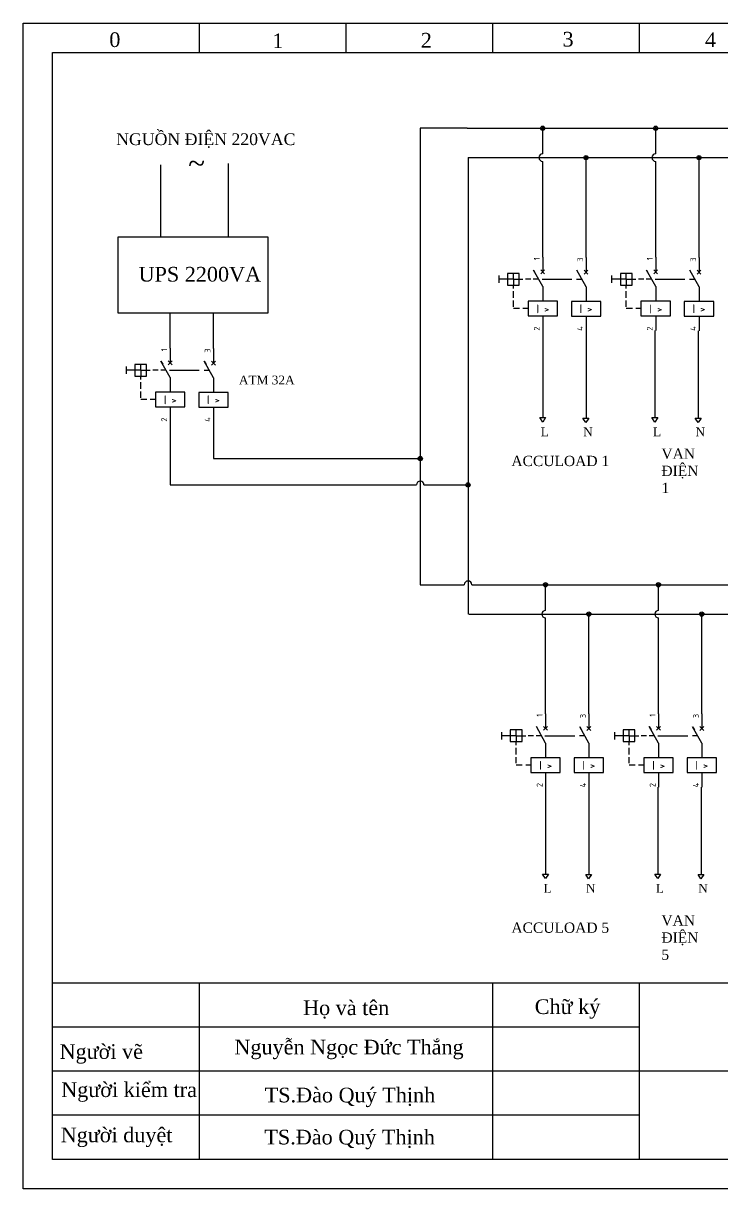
# Model space of a CAD drawing. Header units: inches. Extents: x 1440 to 4102, y 4 to 1474.
# Drawn here: x 2857 to 3095.4, y 1075.5 to 1472.5 of the extents above; entities that cross this region are included whole.
import ezdxf
from ezdxf.enums import TextEntityAlignment as Align

# ---------------------------------------------------------------- set-up
doc = ezdxf.new("R2010")
doc.units = ezdxf.units.IN
doc.header["$MEASUREMENT"] = 0
for name, color, linetype in [('LINK', 9, 'Continuous'), ('MISC', 7, 'Continuous'), ('SYMS', 7, 'Continuous'), ('TERMS', 123, 'Continuous'), ('WIRES', 7, 'Continuous'), ('YEL_14_THHN', 2, 'Continuous')]:
    doc.layers.add(name, color=color, linetype=linetype)
doc.layers.add('Net chu', color=240, linetype='Continuous', lineweight=25)
doc.layers.add('Net vien', color=5, linetype='Continuous', lineweight=25)
doc.styles.get("Standard").update_dxf_attribs({"font": 'times.ttf', "height": 5})
doc.styles.add('WD_IEC', font='ISOCP2.shx', dxfattribs={"width": 0.9, "height": 4})

# ---------------------------------------------------------------- blocks, each defined once
blk = doc.blocks.new('DATN')
at = {"layer": 'Net vien'}
for p, q in [((50, 377), (50, 387)), ((100, 377), (100, 387)), ((150, 377), (150, 387)), ((200, 377), (200, 387)), ((0, 0), (0, 377)), ((0, 377), (500, 377)), ((500, 60), (0, 60)), ((50, 0), (50, 60)), ((150, 0), (150, 60)), ((200, 0), (200, 60)), ((200, 45), (0, 45)), ((500, 30), (0, 30)), ((200, 15), (0, 15)), ((500, 0), (0, 0)), ((500, 0), (0, 0))]:
    blk.add_line(p, q, dxfattribs=at)
blk.add_lwpolyline([(-10, -10), (-10, 387), (510, 387), (510, -10), (-10, -10)], close=True, dxfattribs=at)
at = {"layer": 'Net chu', "char_height": 5, "attachment_point": 1}
for s, width, insert in [('0', 5.5431, (19.32, 383.92)), ('1', 5.5431, (74.86, 383.54)), ('2', 5.5431, (125.47, 383.73)), ('3', 5.5431, (173.79, 384.09)), ('4', 5.5431, (222.35, 383.89)), ('\\pxqc;Họ và tên', 58.6836, (70.7, 54.14)), ('\\pxqc;Chữ ký', 33.3231, (158.83, 54.51)), ('\\pxqc;Nguyễn Ngọc Đức Thắng', 92.8933, (54.57, 40.74)), ('\\pxql;Người vẽ', 41.5076, (2.36, 39.22)), ('\\pxql;Người kiểm tra', 45.5789, (2.92, 26.23)), ('\\pxql;Người duyệt', 41.5076, (2.75, 10.82))]:
    blk.add_mtext_dynamic_manual_height_columns(s, width=width, gutter_width=25, heights=[0], dxfattribs=dict(at, insert=insert))
blk = doc.blocks.new('VCB11Q29')
for p, q in [((0, 7.5), (0, 2.5)), ((-15, 1.25), (-15, -1.25)), ((-12, 0), (-15, 0)), ((-10, 2), (-12, 2)), ((-12, 2), (-12, -2)), ((-10, 0), (-12, 0)), ((-10, 0), (-10, 2)), ((-8, 2), (-10, 2)), ((-10, 0), (-10, -2)), ((-10, 0), (-8, 0)), ((-8, -2), (-8, 2)), ((-8, 0), (-6.74, 0)), ((-4.09, 0), (-5.87, 0)), ((-1.39, 0), (-3.2, 0)), ((0, -2.5), (-3.12, 3.12)), ((-3.12, 3.12), (-2.52, 2.03)), ((-0.66, 1.84), (0.66, 3.16)), ((-0.66, 3.16), (0.66, 1.84)), ((-12, -2), (-8, -2)), ((-10, -3.19), (-10, -2)), ((0, -2.5), (0, -7.5)), ((-10, -6.36), (-10, -4.08)), ((-10, -9.36), (-10, -7.26)), ((-7.91, -10), (-10, -10)), ((-5, -10), (-6.75, -10)), ((0, -12.5), (0, -17.5))]:
    blk.add_line(p, q)
blk.add_lwpolyline([(-5, -7.5), (-5, -12.5), (5, -12.5), (5, -7.5)], close=True)
at = {"style": 'WD_IEC'}
for tag, p in [('INST', (-18.39, 7.65)), ('TAG1', (-18.39, 1.65)), ('LOC', (-18.39, 4.65)), ('RATING1', (-18.54, -8.56)), ('DESC1', (-18.54, -11.56)), ('DESC3', (-18.54, -17.56)), ('DESC2', (-18.54, -14.56))]:
    blk.add_attdef(tag, text='', height=2.5, dxfattribs=at).set_placement(p, align=Align.RIGHT)
at = {"style": 'WD_IEC', "flags": 1}
for tag, p, height in [('MFG', (2.75, 6.5), 1.5), ('X2TERM01', (0, 7.5), 0.32), ('CAT', (2.75, 4), 1.5), ('X4LINK', (-15, 0), 0.32), ('X1LINK', (-0.18, 0), 0.32), ('CONTACT', (-5, -7.5), 1), ('COMMON', (-3.75, -8.75), 1), ('ASSYCODE', (0.69, -13.77), 1), ('FAMILY', (0.69, -15.27), 1), ('CATDESC', (0.69, -16.77), 1), ('X8TERM02', (0, -17.5), 0.32)]:
    blk.add_attdef(tag, p, '', height=height, dxfattribs=at)
at = {"style": 'WD_IEC'}
blk.add_attdef('TERM01', text='', height=2, rotation=90, dxfattribs=at).set_placement((-1, 7.5), align=Align.RIGHT)
at = {"lineweight": 15, "style": 'WD_IEC'}
blk.add_attdef('XREF', text='', height=2.5, dxfattribs=at).set_placement((-18.54, -5.56), align=Align.RIGHT)
at = {"style": 'WD_IEC'}
blk.add_attdef('TERM02', (-1, -17.5), '', height=2, rotation=90, dxfattribs=at)
blk.add_attdef('I', text='', height=3, dxfattribs=at).set_placement((0.09, -11.6), align=Align.CENTER)
blk = doc.blocks.new('VCB21Q29')
for p, q in [((0, 7.5), (0, 2.5)), ((-1.39, 0), (-3.2, 0)), ((0, -2.5), (-3.12, 3.12)), ((-3.12, 3.12), (-2.52, 2.03)), ((-0.66, 1.84), (0.66, 3.16)), ((-0.66, 3.16), (0.66, 1.84)), ((0, -2.5), (0, -7.5)), ((0, -12.5), (0, -17.5))]:
    blk.add_line(p, q)
blk.add_lwpolyline([(-5, -7.5), (-5, -12.5), (5, -12.5), (5, -7.5)], close=True)
at = {"style": 'WD_IEC'}
for tag, p in [('INST', (-6.46, 7.92)), ('TAG2', (-6.46, 1.92)), ('LOC', (-6.46, 4.92)), ('DESC1', (-6.69, -11.47)), ('DESC3', (-6.69, -17.47)), ('DESC2', (-6.69, -14.47))]:
    blk.add_attdef(tag, text='', height=2.5, dxfattribs=at).set_placement(p, align=Align.RIGHT)
blk.add_attdef('TERM01', text='', height=2, rotation=90, dxfattribs=at).set_placement((-1, 7.5), align=Align.RIGHT)
at = {"style": 'WD_IEC', "flags": 1}
for tag, p, height in [('X2TERM01', (0, 7.5), 0.32), ('X4LINK', (-5.06, 0), 0.32), ('X1LINK', (-0.11, 0), 0.32), ('CONTACT', (-5, -7.5), 1), ('FAMILY', (0.69, -15.27), 1), ('X8TERM02', (0, -17.5), 0.32)]:
    blk.add_attdef(tag, p, '', height=height, dxfattribs=at)
at = {"lineweight": 15, "style": 'WD_IEC'}
blk.add_attdef('XREF', text='', height=2.5, dxfattribs=at).set_placement((-6.69, -5.47), align=Align.RIGHT)
at = {"style": 'WD_IEC', "flags": 1}
blk.add_attdef('RATING1', text='', height=2.5, dxfattribs=at).set_placement((-6.69, -8.47), align=Align.RIGHT)
at = {"style": 'WD_IEC'}
blk.add_attdef('TERM02', (-1, -17.5), '', height=2, rotation=90, dxfattribs=at)
blk.add_attdef('I', text='', height=3, dxfattribs=at).set_placement((0.01, -11.48), align=Align.CENTER)
blk = doc.blocks.new('WDDOT')
for radius in [0.72, 0.449, 0.223]:
    blk.add_circle((0, 0), radius)

msp = doc.modelspace()

# ---------------------------------------------------------------- linework, layer by layer
msp.add_lwpolyline([(2889.3, 1399.74), (2940.3, 1399.74), (2940.3, 1373.74), (2889.3, 1373.74)], close=True)
at = {"layer": 'LINK'}
for points in [[(3033.86, 1385.31), (3043.99, 1385.31)], [(3033.86, 1385.31), (3043.99, 1385.31)], [(3072.36, 1385.31), (3082.49, 1385.31)], [(2906.86, 1354.31), (2916.99, 1354.31)], [(3034.8, 1229.81), (3044.94, 1229.81)], [(3034.8, 1229.81), (3044.94, 1229.81)], [(3073.3, 1229.81), (3083.44, 1229.81)]]:
    msp.add_lwpolyline(points, dxfattribs=at)
at = {"layer": 'YEL_14_THHN'}
for p, q in [((3008.3, 1436.74), (2992.3, 1436.74)), ((2992.3, 1436.74), (2992.3, 1281.24)), ((3008.3, 1436.74), (3304.3, 1436.74)), ((3034.03, 1428.01), (3034.03, 1436.74)), ((3072.53, 1428.01), (3072.53, 1436.74)), ((3008.58, 1426.74), (3304.3, 1426.74)), ((3008.58, 1426.74), (3008.58, 1271.24)), ((3034.03, 1392.81), (3034.03, 1425.47)), ((3048.8, 1392.74), (3048.8, 1426.74)), ((3072.53, 1392.81), (3072.53, 1425.47)), ((3087.3, 1392.74), (3087.3, 1426.74)), ((2903.8, 1424.24), (2903.8, 1399.74)), ((2926.8, 1424.74), (2926.8, 1399.74)), ((3034.03, 1382.81), (3034.03, 1377.81)), ((3034.03, 1382.81), (3034.03, 1377.81)), ((3072.53, 1382.81), (3072.53, 1377.81)), ((2907.03, 1361.81), (2907.03, 1373.74)), ((2921.8, 1361.74), (2921.8, 1373.74)), ((3034.03, 1367.81), (3034.03, 1338.17)), ((3034.03, 1367.81), (3034.03, 1338.17)), ((3048.8, 1367.74), (3048.8, 1338.17)), ((3072.3, 1367.81), (3072.3, 1338.17)), ((3072.3, 1367.81), (3072.3, 1338.17)), ((3087.07, 1367.74), (3087.07, 1338.17)), ((2907.03, 1351.81), (2907.03, 1346.81)), ((3033.02, 1338.17), (3035.02, 1338.17)), ((3034.02, 1336.67), (3033.02, 1338.17)), ((3033.02, 1338.17), (3035.02, 1338.17)), ((3034.02, 1336.67), (3033.02, 1338.17)), ((3033.02, 1338.17), (3035.02, 1338.17)), ((3034.02, 1336.67), (3033.02, 1338.17)), ((3033.02, 1338.17), (3035.02, 1338.17)), ((3034.02, 1336.67), (3033.02, 1338.17)), ((3035.02, 1338.17), (3034.02, 1336.67)), ((3035.02, 1338.17), (3034.02, 1336.67)), ((3035.02, 1338.17), (3034.02, 1336.67)), ((3035.02, 1338.17), (3034.02, 1336.67)), ((3047.75, 1338.02), (3049.75, 1338.02)), ((3048.75, 1336.52), (3047.75, 1338.02)), ((3047.75, 1338.02), (3049.75, 1338.02)), ((3048.75, 1336.52), (3047.75, 1338.02)), ((3047.75, 1338.02), (3049.75, 1338.02)), ((3048.75, 1336.52), (3047.75, 1338.02)), ((3047.75, 1338.02), (3049.75, 1338.02)), ((3048.75, 1336.52), (3047.75, 1338.02)), ((3049.75, 1338.02), (3048.75, 1336.52)), ((3049.75, 1338.02), (3048.75, 1336.52)), ((3049.75, 1338.02), (3048.75, 1336.52)), ((3049.75, 1338.02), (3048.75, 1336.52)), ((3071.28, 1338.17), (3073.28, 1338.17)), ((3072.28, 1336.67), (3071.28, 1338.17)), ((3071.28, 1338.17), (3073.28, 1338.17)), ((3072.28, 1336.67), (3071.28, 1338.17)), ((3071.28, 1338.17), (3073.28, 1338.17)), ((3072.28, 1336.67), (3071.28, 1338.17)), ((3071.28, 1338.17), (3073.28, 1338.17)), ((3072.28, 1336.67), (3071.28, 1338.17)), ((3073.28, 1338.17), (3072.28, 1336.67)), ((3073.28, 1338.17), (3072.28, 1336.67)), ((3073.28, 1338.17), (3072.28, 1336.67)), ((3073.28, 1338.17), (3072.28, 1336.67)), ((3086.02, 1338.02), (3088.02, 1338.02)), ((3087.02, 1336.52), (3086.02, 1338.02)), ((3086.02, 1338.02), (3088.02, 1338.02)), ((3087.02, 1336.52), (3086.02, 1338.02)), ((3086.02, 1338.02), (3088.02, 1338.02)), ((3087.02, 1336.52), (3086.02, 1338.02)), ((3086.02, 1338.02), (3088.02, 1338.02)), ((3087.02, 1336.52), (3086.02, 1338.02)), ((3088.02, 1338.02), (3087.02, 1336.52)), ((3088.02, 1338.02), (3087.02, 1336.52)), ((3088.02, 1338.02), (3087.02, 1336.52)), ((3088.02, 1338.02), (3087.02, 1336.52)), ((2907.03, 1336.81), (2907.03, 1315.24)), ((2921.8, 1336.74), (2921.8, 1324.24)), ((2921.8, 1324.24), (2992.3, 1324.24)), ((2907.03, 1315.24), (2991.03, 1315.24)), ((2993.57, 1315.24), (3008.58, 1315.24)), ((2992.3, 1281.24), (3007.31, 1281.24)), ((3009.85, 1281.24), (3012.86, 1281.24)), ((3012.86, 1281.24), (3305.8, 1281.24)), ((3034.98, 1272.51), (3034.98, 1281.24)), ((3073.48, 1272.51), (3073.48, 1281.24)), ((3008.8, 1271.24), (3305.8, 1271.24)), ((3049.75, 1237.24), (3049.75, 1271.24)), ((3088.25, 1237.24), (3088.25, 1271.24)), ((3034.98, 1237.31), (3034.98, 1269.97)), ((3073.48, 1237.31), (3073.48, 1269.97)), ((3034.98, 1227.31), (3034.98, 1222.31)), ((3034.98, 1227.31), (3034.98, 1222.31)), ((3073.48, 1227.31), (3073.48, 1222.31)), ((3034.98, 1212.31), (3034.98, 1182.67)), ((3034.98, 1212.31), (3034.98, 1182.67)), ((3049.75, 1212.24), (3049.75, 1182.67)), ((3073.25, 1212.31), (3073.25, 1182.67)), ((3073.25, 1212.31), (3073.25, 1182.67)), ((3088.02, 1212.24), (3088.02, 1182.67)), ((3033.96, 1182.67), (3035.96, 1182.67)), ((3034.96, 1181.17), (3033.96, 1182.67)), ((3033.96, 1182.67), (3035.96, 1182.67)), ((3034.96, 1181.17), (3033.96, 1182.67)), ((3033.96, 1182.67), (3035.96, 1182.67)), ((3034.96, 1181.17), (3033.96, 1182.67)), ((3033.96, 1182.67), (3035.96, 1182.67)), ((3034.96, 1181.17), (3033.96, 1182.67)), ((3035.96, 1182.67), (3034.96, 1181.17)), ((3035.96, 1182.67), (3034.96, 1181.17)), ((3035.96, 1182.67), (3034.96, 1181.17)), ((3035.96, 1182.67), (3034.96, 1181.17)), ((3048.69, 1182.52), (3050.69, 1182.52)), ((3049.69, 1181.02), (3048.69, 1182.52)), ((3048.69, 1182.52), (3050.69, 1182.52)), ((3049.69, 1181.02), (3048.69, 1182.52)), ((3048.69, 1182.52), (3050.69, 1182.52)), ((3049.69, 1181.02), (3048.69, 1182.52)), ((3048.69, 1182.52), (3050.69, 1182.52)), ((3049.69, 1181.02), (3048.69, 1182.52)), ((3050.69, 1182.52), (3049.69, 1181.02)), ((3050.69, 1182.52), (3049.69, 1181.02)), ((3050.69, 1182.52), (3049.69, 1181.02)), ((3050.69, 1182.52), (3049.69, 1181.02)), ((3072.23, 1182.67), (3074.23, 1182.67)), ((3073.23, 1181.17), (3072.23, 1182.67)), ((3072.23, 1182.67), (3074.23, 1182.67)), ((3073.23, 1181.17), (3072.23, 1182.67)), ((3072.23, 1182.67), (3074.23, 1182.67)), ((3073.23, 1181.17), (3072.23, 1182.67)), ((3072.23, 1182.67), (3074.23, 1182.67)), ((3073.23, 1181.17), (3072.23, 1182.67)), ((3074.23, 1182.67), (3073.23, 1181.17)), ((3074.23, 1182.67), (3073.23, 1181.17)), ((3074.23, 1182.67), (3073.23, 1181.17)), ((3074.23, 1182.67), (3073.23, 1181.17)), ((3086.96, 1182.52), (3088.96, 1182.52)), ((3087.96, 1181.02), (3086.96, 1182.52)), ((3086.96, 1182.52), (3088.96, 1182.52)), ((3087.96, 1181.02), (3086.96, 1182.52)), ((3086.96, 1182.52), (3088.96, 1182.52)), ((3087.96, 1181.02), (3086.96, 1182.52)), ((3086.96, 1182.52), (3088.96, 1182.52)), ((3087.96, 1181.02), (3086.96, 1182.52)), ((3088.96, 1182.52), (3087.96, 1181.02)), ((3088.96, 1182.52), (3087.96, 1181.02)), ((3088.96, 1182.52), (3087.96, 1181.02)), ((3088.96, 1182.52), (3087.96, 1181.02))]:
    msp.add_line(p, q, dxfattribs=at)
for centre, start, end in [((3034.03, 1426.74), 90, 270), ((3072.53, 1426.74), 90, 270), ((2992.3, 1315.24), 0, 180), ((3008.58, 1281.24), 0, 180), ((3034.98, 1271.24), 90, 270), ((3073.48, 1271.24), 90, 270)]:
    msp.add_arc(centre, 1.27, start, end, dxfattribs=at)

# ---------------------------------------------------------------- block references
at = {"layer": 'Net chu'}
msp.add_blockref('DATN', (2867, 1085.5), dxfattribs=at)
at = {"layer": 'SYMS'}
for p in [(3034.03, 1436.74), (3072.53, 1436.74), (3048.8, 1426.74), (3087.3, 1426.74), (2992.3, 1324.24), (3008.58, 1315.24), (3034.98, 1281.24), (3073.48, 1281.24), (3049.75, 1271.24), (3088.25, 1271.24)]:
    msp.add_blockref('WDDOT', p, dxfattribs=at)
ref = msp.add_blockref('VCB11Q29', (3034.03, 1385.31), dxfattribs=at)
ref.add_attrib('I', 'I >', dxfattribs={"layer": 'MISC', "height": 3, "style": 'WD_IEC'}).set_placement((3034.12, 1373.72), align=Align.CENTER)
ref.add_attrib('TERM01', '1', dxfattribs={"layer": 'TERMS', "height": 2, "rotation": 90, "style": 'WD_IEC'}).set_placement((3033.03, 1392.81), align=Align.RIGHT)
ref.add_attrib('TERM02', '2', (3033.03, 1367.81), dxfattribs={"layer": 'TERMS', "height": 2, "rotation": 90, "style": 'WD_IEC'})
ref = msp.add_blockref('VCB11Q29', (3034.03, 1385.31), dxfattribs=at)
ref.add_attrib('I', 'I >', dxfattribs={"layer": 'MISC', "height": 3, "style": 'WD_IEC'}).set_placement((3034.12, 1373.72), align=Align.CENTER)
ref.add_attrib('TERM01', '1', dxfattribs={"layer": 'TERMS', "height": 2, "rotation": 90, "style": 'WD_IEC'}).set_placement((3033.03, 1392.81), align=Align.RIGHT)
ref.add_attrib('TERM02', '2', (3033.03, 1367.81), dxfattribs={"layer": 'TERMS', "height": 2, "rotation": 90, "style": 'WD_IEC'})
ref = msp.add_blockref('VCB21Q29', (3048.8, 1385.24), dxfattribs=at)
ref.add_attrib('I', 'I >', dxfattribs={"layer": 'MISC', "height": 3, "style": 'WD_IEC'}).set_placement((3048.81, 1373.76), align=Align.CENTER)
ref.add_attrib('TERM01', '3', dxfattribs={"layer": 'TERMS', "height": 2, "rotation": 90, "style": 'WD_IEC'}).set_placement((3047.8, 1392.74), align=Align.RIGHT)
ref.add_attrib('TERM02', '4', (3047.8, 1367.74), dxfattribs={"layer": 'TERMS', "height": 2, "rotation": 90, "style": 'WD_IEC'})
ref = msp.add_blockref('VCB21Q29', (3048.8, 1385.24), dxfattribs=at)
ref.add_attrib('I', 'I >', dxfattribs={"layer": 'MISC', "height": 3, "style": 'WD_IEC'}).set_placement((3048.81, 1373.76), align=Align.CENTER)
ref.add_attrib('TERM01', '3', dxfattribs={"layer": 'TERMS', "height": 2, "rotation": 90, "style": 'WD_IEC'}).set_placement((3047.8, 1392.74), align=Align.RIGHT)
ref.add_attrib('TERM02', '4', (3047.8, 1367.74), dxfattribs={"layer": 'TERMS', "height": 2, "rotation": 90, "style": 'WD_IEC'})
ref = msp.add_blockref('VCB11Q29', (3072.53, 1385.31), dxfattribs=at)
ref.add_attrib('I', 'I >', dxfattribs={"layer": 'MISC', "height": 3, "style": 'WD_IEC'}).set_placement((3072.62, 1373.72), align=Align.CENTER)
ref.add_attrib('TERM01', '1', dxfattribs={"layer": 'TERMS', "height": 2, "rotation": 90, "style": 'WD_IEC'}).set_placement((3071.53, 1392.81), align=Align.RIGHT)
ref.add_attrib('TERM02', '2', (3071.53, 1367.81), dxfattribs={"layer": 'TERMS', "height": 2, "rotation": 90, "style": 'WD_IEC'})
ref = msp.add_blockref('VCB21Q29', (3087.3, 1385.24), dxfattribs=at)
ref.add_attrib('I', 'I >', dxfattribs={"layer": 'MISC', "height": 3, "style": 'WD_IEC'}).set_placement((3087.31, 1373.76), align=Align.CENTER)
ref.add_attrib('TERM01', '3', dxfattribs={"layer": 'TERMS', "height": 2, "rotation": 90, "style": 'WD_IEC'}).set_placement((3086.3, 1392.74), align=Align.RIGHT)
ref.add_attrib('TERM02', '4', (3086.3, 1367.74), dxfattribs={"layer": 'TERMS', "height": 2, "rotation": 90, "style": 'WD_IEC'})
ref = msp.add_blockref('VCB11Q29', (2907.03, 1354.31), dxfattribs=at)
ref.add_attrib('I', 'I >', dxfattribs={"layer": 'MISC', "height": 3, "style": 'WD_IEC'}).set_placement((2907.12, 1342.72), align=Align.CENTER)
ref.add_attrib('TERM01', '1', dxfattribs={"layer": 'TERMS', "height": 2, "rotation": 90, "style": 'WD_IEC'}).set_placement((2906.03, 1361.81), align=Align.RIGHT)
ref.add_attrib('TERM02', '2', (2906.03, 1336.81), dxfattribs={"layer": 'TERMS', "height": 2, "rotation": 90, "style": 'WD_IEC'})
ref = msp.add_blockref('VCB21Q29', (2921.8, 1354.24), dxfattribs=at)
ref.add_attrib('I', 'I >', dxfattribs={"layer": 'MISC', "height": 3, "style": 'WD_IEC'}).set_placement((2921.81, 1342.76), align=Align.CENTER)
ref.add_attrib('TERM01', '3', dxfattribs={"layer": 'TERMS', "height": 2, "rotation": 90, "style": 'WD_IEC'}).set_placement((2920.8, 1361.74), align=Align.RIGHT)
ref.add_attrib('TERM02', '4', (2920.8, 1336.74), dxfattribs={"layer": 'TERMS', "height": 2, "rotation": 90, "style": 'WD_IEC'})
ref = msp.add_blockref('VCB11Q29', (3034.98, 1229.81), dxfattribs=at)
ref.add_attrib('I', 'I >', dxfattribs={"layer": 'MISC', "height": 3, "style": 'WD_IEC'}).set_placement((3035.07, 1218.22), align=Align.CENTER)
ref.add_attrib('TERM01', '1', dxfattribs={"layer": 'TERMS', "height": 2, "rotation": 90, "style": 'WD_IEC'}).set_placement((3033.98, 1237.31), align=Align.RIGHT)
ref.add_attrib('TERM02', '2', (3033.98, 1212.31), dxfattribs={"layer": 'TERMS', "height": 2, "rotation": 90, "style": 'WD_IEC'})
ref = msp.add_blockref('VCB11Q29', (3034.98, 1229.81), dxfattribs=at)
ref.add_attrib('I', 'I >', dxfattribs={"layer": 'MISC', "height": 3, "style": 'WD_IEC'}).set_placement((3035.07, 1218.22), align=Align.CENTER)
ref.add_attrib('TERM01', '1', dxfattribs={"layer": 'TERMS', "height": 2, "rotation": 90, "style": 'WD_IEC'}).set_placement((3033.98, 1237.31), align=Align.RIGHT)
ref.add_attrib('TERM02', '2', (3033.98, 1212.31), dxfattribs={"layer": 'TERMS', "height": 2, "rotation": 90, "style": 'WD_IEC'})
ref = msp.add_blockref('VCB21Q29', (3049.75, 1229.74), dxfattribs=at)
ref.add_attrib('I', 'I >', dxfattribs={"layer": 'MISC', "height": 3, "style": 'WD_IEC'}).set_placement((3049.76, 1218.26), align=Align.CENTER)
ref.add_attrib('TERM01', '3', dxfattribs={"layer": 'TERMS', "height": 2, "rotation": 90, "style": 'WD_IEC'}).set_placement((3048.75, 1237.24), align=Align.RIGHT)
ref.add_attrib('TERM02', '4', (3048.75, 1212.24), dxfattribs={"layer": 'TERMS', "height": 2, "rotation": 90, "style": 'WD_IEC'})
ref = msp.add_blockref('VCB21Q29', (3049.75, 1229.74), dxfattribs=at)
ref.add_attrib('I', 'I >', dxfattribs={"layer": 'MISC', "height": 3, "style": 'WD_IEC'}).set_placement((3049.76, 1218.26), align=Align.CENTER)
ref.add_attrib('TERM01', '3', dxfattribs={"layer": 'TERMS', "height": 2, "rotation": 90, "style": 'WD_IEC'}).set_placement((3048.75, 1237.24), align=Align.RIGHT)
ref.add_attrib('TERM02', '4', (3048.75, 1212.24), dxfattribs={"layer": 'TERMS', "height": 2, "rotation": 90, "style": 'WD_IEC'})
ref = msp.add_blockref('VCB11Q29', (3073.48, 1229.81), dxfattribs=at)
ref.add_attrib('I', 'I >', dxfattribs={"layer": 'MISC', "height": 3, "style": 'WD_IEC'}).set_placement((3073.57, 1218.22), align=Align.CENTER)
ref.add_attrib('TERM01', '1', dxfattribs={"layer": 'TERMS', "height": 2, "rotation": 90, "style": 'WD_IEC'}).set_placement((3072.48, 1237.31), align=Align.RIGHT)
ref.add_attrib('TERM02', '2', (3072.48, 1212.31), dxfattribs={"layer": 'TERMS', "height": 2, "rotation": 90, "style": 'WD_IEC'})
ref = msp.add_blockref('VCB21Q29', (3088.25, 1229.74), dxfattribs=at)
ref.add_attrib('I', 'I >', dxfattribs={"layer": 'MISC', "height": 3, "style": 'WD_IEC'}).set_placement((3088.26, 1218.26), align=Align.CENTER)
ref.add_attrib('TERM01', '3', dxfattribs={"layer": 'TERMS', "height": 2, "rotation": 90, "style": 'WD_IEC'}).set_placement((3087.25, 1237.24), align=Align.RIGHT)
ref.add_attrib('TERM02', '4', (3087.25, 1212.24), dxfattribs={"layer": 'TERMS', "height": 2, "rotation": 90, "style": 'WD_IEC'})

# ---------------------------------------------------------------- texts
msp.add_text('~', height=7).set_placement((2913.22, 1421.32))
at = {"color": 150, "attachment_point": 1}
for s, width, gutter_width, heights, insert, char_height in [('NGUỒN ĐIỆN 220VAC ', 61.2383, 13.15, [2.29], (2888.67, 1435.02), 4), ('VAN ĐIỆN 1', 16.3144, 25, [0], (3074.49, 1327.64), 3.5), ('ACCULOAD 1', 61.2383, 13.15, [2.29], (3023.35, 1325.17), 3.5), ('VAN ĐIỆN 5', 16.3144, 25, [0], (3074.49, 1168.64), 3.5), ('ACCULOAD 5', 61.2383, 13.15, [2.29], (3023.35, 1166.17), 3.5)]:
    msp.add_mtext_dynamic_manual_height_columns(s, width=width, gutter_width=gutter_width, heights=heights, dxfattribs=dict(at, insert=insert, char_height=char_height))
at = {"color": 0, "insert": (2896.29, 1389.52), "char_height": 5, "attachment_point": 1}
msp.add_mtext_dynamic_manual_height_columns('UPS 2200VA', width=43.3754, gutter_width=13.15, heights=[2.29], dxfattribs=at)
at = {"layer": 'Net chu', "char_height": 5, "attachment_point": 1}
for insert in [(2939.06, 1109.91), (2938.95, 1095.58)]:
    msp.add_mtext_dynamic_manual_height_columns('\\pxqc;TS.Đào Quý Thịnh', width=58.5505, gutter_width=25, heights=[0], dxfattribs=dict(at, insert=insert))
at = {"layer": 'WIRES', "color": 150, "char_height": 3, "attachment_point": 1}
for s, width, insert in [('ATM 32A', 26.392, (2930.48, 1352.49)), ('L', 7.5862, (3033.35, 1334.82)), ('L', 7.5862, (3033.35, 1334.82)), ('N', 7.5862, (3047.83, 1334.82)), ('L', 7.5862, (3071.62, 1334.82)), ('L', 7.5862, (3071.62, 1334.82)), ('N', 7.5862, (3086.1, 1334.82)), ('L', 7.5862, (3034.3, 1179.32)), ('L', 7.5862, (3034.3, 1179.32)), ('N', 7.5862, (3048.78, 1179.32)), ('L', 7.5862, (3072.57, 1179.32)), ('L', 7.5862, (3072.57, 1179.32)), ('N', 7.5862, (3087.05, 1179.32))]:
    msp.add_mtext_dynamic_manual_height_columns(s, width=width, gutter_width=25, heights=[0], dxfattribs=dict(at, insert=insert))

doc.saveas('drawing.dxf')
